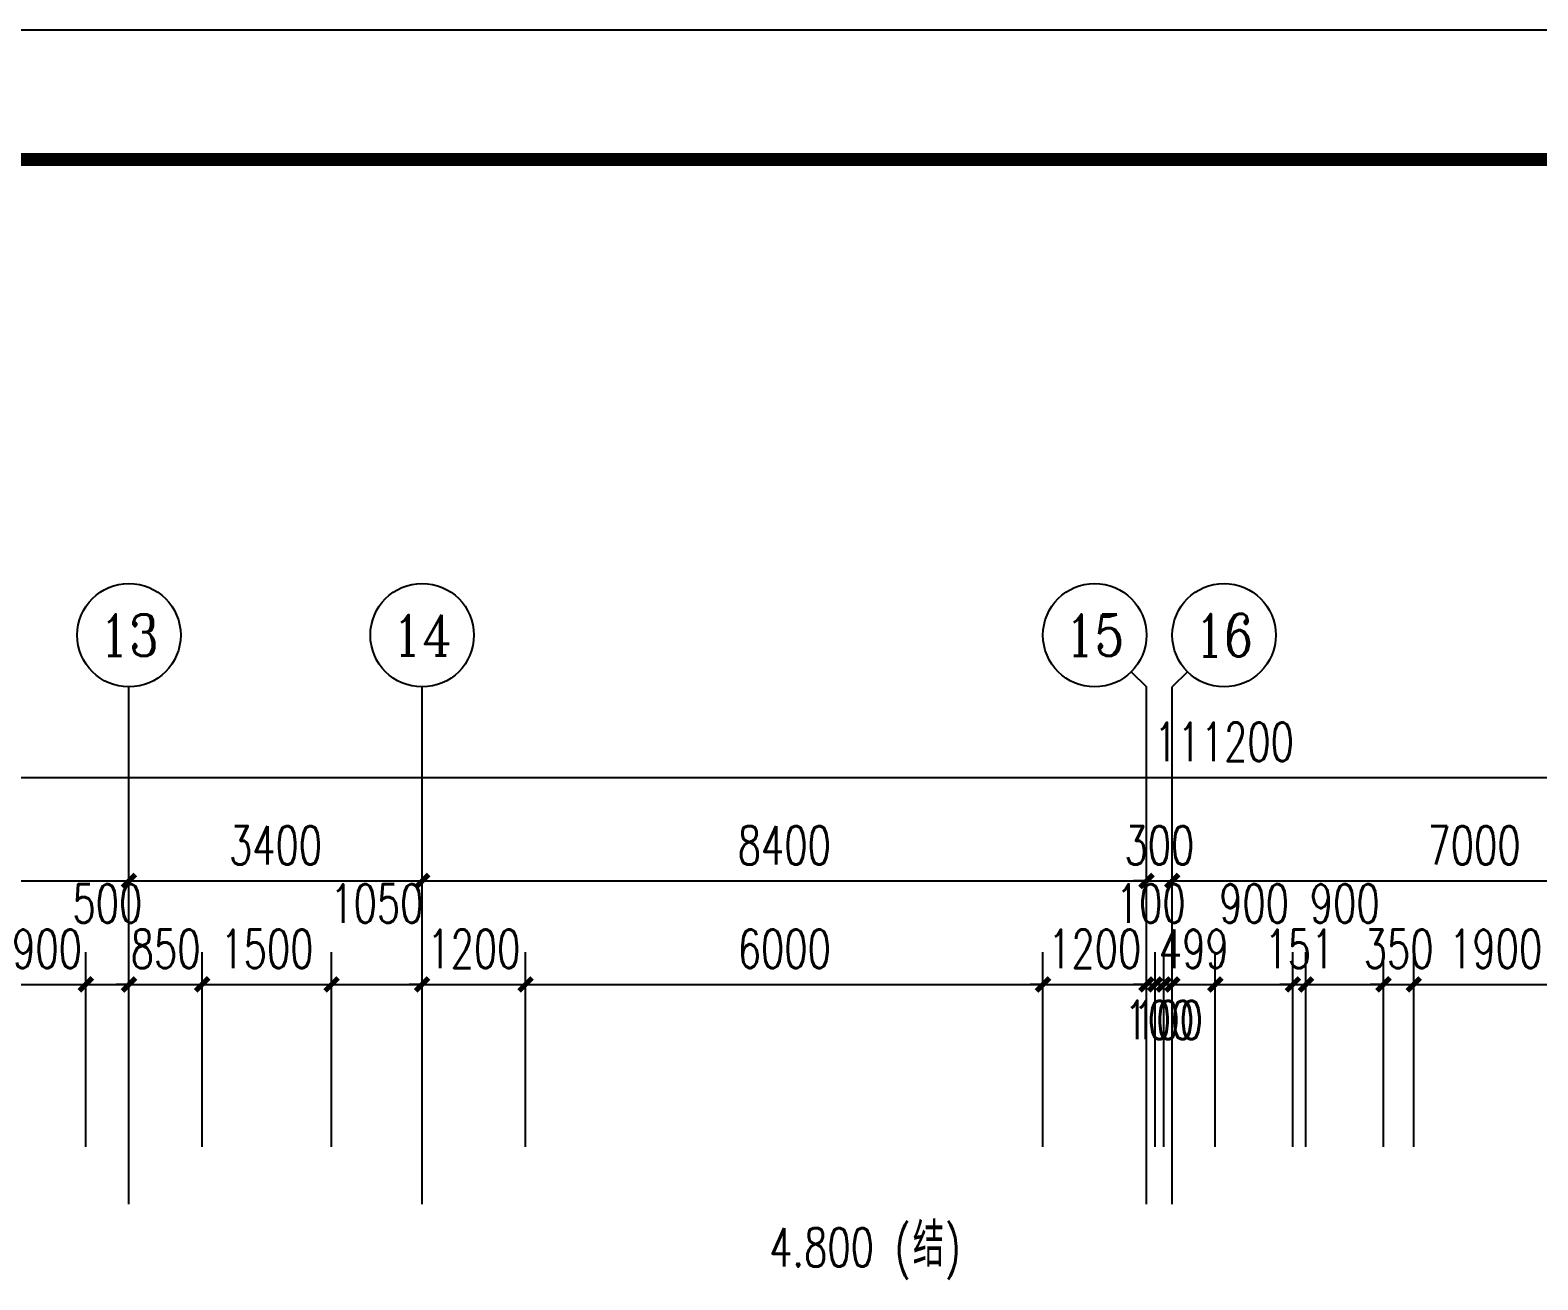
# Model space of a CAD drawing. Extents: x 1333527 to 1855755, y 1020844 to 1581249.
# Drawn here: x 1401128 to 1418613, y 1132501 to 1146994 of the extents above; entities that cross this region are included whole.
import ezdxf
from ezdxf.enums import TextEntityAlignment as Align

# ---------------------------------------------------------------- set-up
doc = ezdxf.new("R2010")
doc.units = 0
doc.header["$LTSCALE"] = 1000
doc.header["$PDSIZE"] = 5
doc.layers.add('1-建筑底图', color=8, linetype='Continuous', plot=False)
for name, color, linetype in [('AXIS_TEXT', 7, 'Continuous'), ('BTTK', 7, 'Continuous'), ('PUB_TITLE', 7, 'Continuous')]:
    doc.layers.add(name, color=color, linetype=linetype)
doc.styles.add('_TCH_AXIS', font='COMPLEX', dxfattribs={"bigfont": 'GBCBIG'})
doc.styles.add('_TCH_DIM', font='SIMPLEX', dxfattribs={"bigfont": 'GBCBIG'})
doc.styles.add('_TCH_DIM_T3', font='SIMPLEX', dxfattribs={"width": 0.705882, "bigfont": 'GBCBIG'})
doc.styles.add('COMPLEX', font='COMPLEX')
doc.styles.add('HZ(TK)', font='geniso.shx', dxfattribs={"width": 0.9, "bigfont": 'hztxt.shx'})
doc.dimstyles.new('_TCH_ARCH&&150', dxfattribs={"dimtxt": 446.25, "dimasz": 150, "dimexe": 375, "dimexo": 450, "dimgap": 189.375, "dimtad": 1, "dimdec": 0, "dimzin": 0, "dimdsep": 46, "dimtxsty": '_TCH_DIM_T3', "dimblk": 'ARCHTICK', "dimcen": 0.09, "dimclrt": 7, "dimazin": 2, "dimtfac": 1, "dimtdec": 0, "dimtix": 1, "dimtmove": 2, "dimatfit": 3, "dimfxl": 1, "dimtolj": 1, "dimtzin": 0, "dimarcsym": 0})

# ---------------------------------------------------------------- blocks, each defined once
blk = doc.blocks.new('vhtemplate_2020年新竖式图框_A0')
at = {"layer": 'PUB_TITLE', "color": 7}
blk.add_lwpolyline([(0, 0), (1189, 0), (1189, 841), (0, 841)], close=True, dxfattribs=at)
at = {"layer": 'PUB_TITLE', "const_width": 1}
blk.add_lwpolyline([(25, 10), (1179, 10), (1179, 831), (25, 831)], close=True, dxfattribs=at)
at = {"layer": 'BTTK', "color": 4, "style": 'HZ(TK)', "width": 0.9}
for tag, p in [('合作单位', (1144, 743.5)), ('建设单位', (1144, 209.5)), ('工程名称', (1144, 176.5)), ('子项名称', (1154, 160)), ('图纸名称', (1144, 141))]:
    blk.add_attdef(tag, text='', height=3.5, dxfattribs=at).set_placement(p, align=Align.MIDDLE_CENTER)
for tag, p in [('注册证书号', (1156.5, 309.01)), ('注册印章号', (1156.5, 301.01)), ('设计号', (1154, 193)), ('图别', (1137.75, 34)), ('图号', (1170.25, 34)), ('版本号', (1137.75, 26)), ('日期', (1170.25, 26))]:
    blk.add_attdef(tag, text='', height=3.5, dxfattribs=at).set_placement(p, align=Align.MIDDLE)
blk = doc.blocks.new('_AXISO')
blk.add_circle((0, 0), 0.5)
at = {"layer": 'AXIS_TEXT', "style": 'COMPLEX', "width": 1.041667}
blk.add_attdef('A', text='', height=0.56, dxfattribs=at).set_placement((-0.25, -0.28), (0.25, -0.28), align=Align.FIT)
blk = doc.blocks.new('_ArchTick')
at = {"color": 0, "linetype": 'ByBlock', "const_width": 0.4}
blk.add_lwpolyline([(-0.5, -0.5), (0.5, 0.5)], dxfattribs=at)
blk = doc.blocks.new('*D851')
at = {"layer": '1-建筑底图', "color": 0, "lineweight": -2, "transparency": 16777216}
for p, q in [((41400, 88368), (41400, 90625)), ((42300, 88368), (42300, 90625)), ((41400, 90250), (41250, 90250)), ((41400, 90250), (42300, 90250)), ((42300, 90250), (42450, 90250))]:
    blk.add_line(p, q, dxfattribs=at)
at = {"layer": 'Defpoints', "color": 0}
for p in [(42300, 90250), (41400, 87918), (42300, 87918)]:
    blk.add_point(p, dxfattribs=at)
at = {"layer": '1-建筑底图', "color": 0, "lineweight": -2, "transparency": 16777216, "xscale": 150, "yscale": 150, "zscale": 150}
blk.add_blockref('_ArchTick', (41400, 90250), dxfattribs=at)
at = {"layer": '1-建筑底图', "color": 0, "lineweight": -2, "transparency": 16777216, "xscale": 150, "yscale": 150, "zscale": 150, "rotation": 180}
blk.add_blockref('_ArchTick', (42300, 90250), dxfattribs=at)
at = {"layer": '1-建筑底图', "color": 7, "transparency": 16777216, "insert": (41850, 90663), "char_height": 446.2, "attachment_point": 5, "style": '_TCH_DIM_T3'}
blk.add_mtext('\\A1;900', dxfattribs=at)
blk = doc.blocks.new('*D852')
at = {"layer": '1-建筑底图', "color": 0, "lineweight": -2, "transparency": 16777216}
for p, q in [((42300, 88368), (42300, 90625)), ((42800, 88368), (42800, 90625)), ((42300, 90250), (42800, 90250))]:
    blk.add_line(p, q, dxfattribs=at)
at = {"layer": 'Defpoints', "color": 0}
for p in [(42800, 90250), (42300, 87918), (42800, 87918)]:
    blk.add_point(p, dxfattribs=at)
at = {"layer": '1-建筑底图', "color": 0, "lineweight": -2, "transparency": 16777216, "xscale": 150, "yscale": 150, "zscale": 150, "rotation": 180}
blk.add_blockref('_ArchTick', (42300, 90250), dxfattribs=at)
at = {"layer": '1-建筑底图', "color": 0, "lineweight": -2, "transparency": 16777216, "xscale": 150, "yscale": 150, "zscale": 150}
blk.add_blockref('_ArchTick', (42800, 90250), dxfattribs=at)
at = {"layer": '1-建筑底图', "color": 7, "transparency": 16777216, "insert": (42550, 91188), "char_height": 446.2, "attachment_point": 5, "style": '_TCH_DIM_T3'}
blk.add_mtext('\\A1;500', dxfattribs=at)
blk = doc.blocks.new('*D853')
at = {"layer": '1-建筑底图', "color": 0, "lineweight": -2, "transparency": 16777216}
for p, q in [((42800, 88368), (42800, 90625)), ((43650, 88368), (43650, 90625)), ((42800, 90250), (42650, 90250)), ((42800, 90250), (43650, 90250)), ((43650, 90250), (43800, 90250))]:
    blk.add_line(p, q, dxfattribs=at)
at = {"layer": 'Defpoints', "color": 0}
for p in [(43650, 90250), (42800, 87918), (43650, 87918)]:
    blk.add_point(p, dxfattribs=at)
at = {"layer": '1-建筑底图', "color": 0, "lineweight": -2, "transparency": 16777216, "xscale": 150, "yscale": 150, "zscale": 150}
blk.add_blockref('_ArchTick', (42800, 90250), dxfattribs=at)
at = {"layer": '1-建筑底图', "color": 0, "lineweight": -2, "transparency": 16777216, "xscale": 150, "yscale": 150, "zscale": 150, "rotation": 180}
blk.add_blockref('_ArchTick', (43650, 90250), dxfattribs=at)
at = {"layer": '1-建筑底图', "color": 7, "transparency": 16777216, "insert": (43225, 90663), "char_height": 446.2, "attachment_point": 5, "style": '_TCH_DIM_T3'}
blk.add_mtext('\\A1;850', dxfattribs=at)
blk = doc.blocks.new('*D854')
at = {"layer": '1-建筑底图', "color": 0, "lineweight": -2, "transparency": 16777216}
for p, q in [((43650, 88368), (43650, 90625)), ((45150, 88368), (45150, 90625)), ((43650, 90250), (45150, 90250))]:
    blk.add_line(p, q, dxfattribs=at)
at = {"layer": 'Defpoints', "color": 0}
for p in [(45150, 90250), (43650, 87918), (45150, 87918)]:
    blk.add_point(p, dxfattribs=at)
at = {"layer": '1-建筑底图', "color": 0, "lineweight": -2, "transparency": 16777216, "xscale": 150, "yscale": 150, "zscale": 150, "rotation": 180}
blk.add_blockref('_ArchTick', (43650, 90250), dxfattribs=at)
at = {"layer": '1-建筑底图', "color": 0, "lineweight": -2, "transparency": 16777216, "xscale": 150, "yscale": 150, "zscale": 150}
blk.add_blockref('_ArchTick', (45150, 90250), dxfattribs=at)
at = {"layer": '1-建筑底图', "color": 7, "transparency": 16777216, "insert": (44400, 90663), "char_height": 446.2, "attachment_point": 5, "style": '_TCH_DIM_T3'}
blk.add_mtext('\\A1;1500', dxfattribs=at)
blk = doc.blocks.new('*D855')
at = {"layer": '1-建筑底图', "color": 0, "lineweight": -2, "transparency": 16777216}
for p, q in [((45150, 88368), (45150, 90625)), ((46200, 88368), (46200, 90625)), ((45150, 90250), (46200, 90250))]:
    blk.add_line(p, q, dxfattribs=at)
at = {"layer": 'Defpoints', "color": 0}
for p in [(46200, 90250), (45150, 87918), (46200, 87918)]:
    blk.add_point(p, dxfattribs=at)
at = {"layer": '1-建筑底图', "color": 0, "lineweight": -2, "transparency": 16777216, "xscale": 150, "yscale": 150, "zscale": 150, "rotation": 180}
blk.add_blockref('_ArchTick', (45150, 90250), dxfattribs=at)
at = {"layer": '1-建筑底图', "color": 0, "lineweight": -2, "transparency": 16777216, "xscale": 150, "yscale": 150, "zscale": 150}
blk.add_blockref('_ArchTick', (46200, 90250), dxfattribs=at)
at = {"layer": '1-建筑底图', "color": 7, "transparency": 16777216, "insert": (45675, 91188), "char_height": 446.2, "attachment_point": 5, "style": '_TCH_DIM_T3'}
blk.add_mtext('\\A1;1050', dxfattribs=at)
blk = doc.blocks.new('*D856')
at = {"layer": '1-建筑底图', "color": 0, "lineweight": -2, "transparency": 16777216}
for p, q in [((46200, 88368), (46200, 90625)), ((47400, 88368), (47400, 90625)), ((46200, 90250), (46050, 90250)), ((46200, 90250), (47400, 90250)), ((47400, 90250), (47550, 90250))]:
    blk.add_line(p, q, dxfattribs=at)
at = {"layer": 'Defpoints', "color": 0}
for p in [(47400, 90250), (46200, 87918), (47400, 87918)]:
    blk.add_point(p, dxfattribs=at)
at = {"layer": '1-建筑底图', "color": 0, "lineweight": -2, "transparency": 16777216, "xscale": 150, "yscale": 150, "zscale": 150}
blk.add_blockref('_ArchTick', (46200, 90250), dxfattribs=at)
at = {"layer": '1-建筑底图', "color": 0, "lineweight": -2, "transparency": 16777216, "xscale": 150, "yscale": 150, "zscale": 150, "rotation": 180}
blk.add_blockref('_ArchTick', (47400, 90250), dxfattribs=at)
at = {"layer": '1-建筑底图', "color": 7, "transparency": 16777216, "insert": (46800, 90663), "char_height": 446.2, "attachment_point": 5, "style": '_TCH_DIM_T3'}
blk.add_mtext('\\A1;1200', dxfattribs=at)
blk = doc.blocks.new('*D857')
at = {"layer": '1-建筑底图', "color": 0, "lineweight": -2, "transparency": 16777216}
for p, q in [((47400, 88368), (47400, 90625)), ((53400, 88368), (53400, 90625)), ((47400, 90250), (53400, 90250))]:
    blk.add_line(p, q, dxfattribs=at)
at = {"layer": 'Defpoints', "color": 0}
for p in [(53400, 90250), (47400, 87918), (53400, 87918)]:
    blk.add_point(p, dxfattribs=at)
at = {"layer": '1-建筑底图', "color": 0, "lineweight": -2, "transparency": 16777216, "xscale": 150, "yscale": 150, "zscale": 150, "rotation": 180}
blk.add_blockref('_ArchTick', (47400, 90250), dxfattribs=at)
at = {"layer": '1-建筑底图', "color": 0, "lineweight": -2, "transparency": 16777216, "xscale": 150, "yscale": 150, "zscale": 150}
blk.add_blockref('_ArchTick', (53400, 90250), dxfattribs=at)
at = {"layer": '1-建筑底图', "color": 7, "transparency": 16777216, "insert": (50400, 90663), "char_height": 446.2, "attachment_point": 5, "style": '_TCH_DIM_T3'}
blk.add_mtext('\\A1;6000', dxfattribs=at)
blk = doc.blocks.new('*D858')
at = {"layer": '1-建筑底图', "color": 0, "lineweight": -2, "transparency": 16777216}
for p, q in [((53400, 88368), (53400, 90625)), ((54600, 88368), (54600, 90625)), ((53400, 90250), (53250, 90250)), ((53400, 90250), (54600, 90250)), ((54600, 90250), (54750, 90250))]:
    blk.add_line(p, q, dxfattribs=at)
at = {"layer": 'Defpoints', "color": 0}
for p in [(54600, 90250), (53400, 87918), (54600, 87918)]:
    blk.add_point(p, dxfattribs=at)
at = {"layer": '1-建筑底图', "color": 0, "lineweight": -2, "transparency": 16777216, "xscale": 150, "yscale": 150, "zscale": 150}
blk.add_blockref('_ArchTick', (53400, 90250), dxfattribs=at)
at = {"layer": '1-建筑底图', "color": 0, "lineweight": -2, "transparency": 16777216, "xscale": 150, "yscale": 150, "zscale": 150, "rotation": 180}
blk.add_blockref('_ArchTick', (54600, 90250), dxfattribs=at)
at = {"layer": '1-建筑底图', "color": 7, "transparency": 16777216, "insert": (54000, 90663), "char_height": 446.2, "attachment_point": 5, "style": '_TCH_DIM_T3'}
blk.add_mtext('\\A1;1200', dxfattribs=at)
blk = doc.blocks.new('*D859')
at = {"layer": '1-建筑底图', "color": 0, "lineweight": -2, "transparency": 16777216}
for p, q in [((54600, 88368), (54600, 90625)), ((54700, 88368), (54700, 90625)), ((54600, 90250), (54450, 90250)), ((54600, 90250), (54700, 90250)), ((54700, 90250), (54850, 90250))]:
    blk.add_line(p, q, dxfattribs=at)
at = {"layer": 'Defpoints', "color": 0}
for p in [(54700, 90250), (54600, 87918), (54700, 87918)]:
    blk.add_point(p, dxfattribs=at)
at = {"layer": '1-建筑底图', "color": 0, "lineweight": -2, "transparency": 16777216, "xscale": 150, "yscale": 150, "zscale": 150}
blk.add_blockref('_ArchTick', (54600, 90250), dxfattribs=at)
at = {"layer": '1-建筑底图', "color": 0, "lineweight": -2, "transparency": 16777216, "xscale": 150, "yscale": 150, "zscale": 150, "rotation": 180}
blk.add_blockref('_ArchTick', (54700, 90250), dxfattribs=at)
at = {"layer": '1-建筑底图', "color": 7, "transparency": 16777216, "insert": (54650, 91188), "char_height": 446.2, "attachment_point": 5, "style": '_TCH_DIM_T3'}
blk.add_mtext('\\A1;100', dxfattribs=at)
blk = doc.blocks.new('*D860')
at = {"layer": '1-建筑底图', "color": 0, "lineweight": -2, "transparency": 16777216}
for p, q in [((54700, 88368), (54700, 90625)), ((54800, 88368), (54800, 90625)), ((54700, 90250), (54550, 90250)), ((54700, 90250), (54800, 90250)), ((54800, 90250), (54950, 90250))]:
    blk.add_line(p, q, dxfattribs=at)
at = {"layer": 'Defpoints', "color": 0}
for p in [(54800, 90250), (54700, 87918), (54800, 87918)]:
    blk.add_point(p, dxfattribs=at)
at = {"layer": '1-建筑底图', "color": 0, "lineweight": -2, "transparency": 16777216, "xscale": 150, "yscale": 150, "zscale": 150}
blk.add_blockref('_ArchTick', (54700, 90250), dxfattribs=at)
at = {"layer": '1-建筑底图', "color": 0, "lineweight": -2, "transparency": 16777216, "xscale": 150, "yscale": 150, "zscale": 150, "rotation": 180}
blk.add_blockref('_ArchTick', (54800, 90250), dxfattribs=at)
at = {"layer": '1-建筑底图', "color": 7, "transparency": 16777216, "insert": (54750, 89838), "char_height": 446.2, "attachment_point": 5, "style": '_TCH_DIM_T3'}
blk.add_mtext('\\A1;100', dxfattribs=at)
blk = doc.blocks.new('*D861')
at = {"layer": '1-建筑底图', "color": 0, "lineweight": -2, "transparency": 16777216}
for p, q in [((54800, 88368), (54800, 90625)), ((54900, 88368), (54900, 90625)), ((54800, 90250), (54650, 90250)), ((54800, 90250), (54900, 90250)), ((54900, 90250), (55050, 90250))]:
    blk.add_line(p, q, dxfattribs=at)
at = {"layer": 'Defpoints', "color": 0}
for p in [(54900, 90250), (54800, 87918), (54900, 87918)]:
    blk.add_point(p, dxfattribs=at)
at = {"layer": '1-建筑底图', "color": 0, "lineweight": -2, "transparency": 16777216, "xscale": 150, "yscale": 150, "zscale": 150}
blk.add_blockref('_ArchTick', (54800, 90250), dxfattribs=at)
at = {"layer": '1-建筑底图', "color": 0, "lineweight": -2, "transparency": 16777216, "xscale": 150, "yscale": 150, "zscale": 150, "rotation": 180}
blk.add_blockref('_ArchTick', (54900, 90250), dxfattribs=at)
at = {"layer": '1-建筑底图', "color": 7, "transparency": 16777216, "insert": (54850, 89838), "char_height": 446.2, "attachment_point": 5, "style": '_TCH_DIM_T3'}
blk.add_mtext('\\A1;100', dxfattribs=at)
blk = doc.blocks.new('*D862')
at = {"layer": '1-建筑底图', "color": 0, "lineweight": -2, "transparency": 16777216}
for p, q in [((54900, 88368), (54900, 90625)), ((55399, 88368), (55399, 90625)), ((54900, 90250), (54750, 90250)), ((54900, 90250), (55399, 90250)), ((55399, 90250), (55549, 90250))]:
    blk.add_line(p, q, dxfattribs=at)
at = {"layer": 'Defpoints', "color": 0}
for p in [(55399, 90250), (54900, 87918), (55399, 87918)]:
    blk.add_point(p, dxfattribs=at)
at = {"layer": '1-建筑底图', "color": 0, "lineweight": -2, "transparency": 16777216, "xscale": 150, "yscale": 150, "zscale": 150}
blk.add_blockref('_ArchTick', (54900, 90250), dxfattribs=at)
at = {"layer": '1-建筑底图', "color": 0, "lineweight": -2, "transparency": 16777216, "xscale": 150, "yscale": 150, "zscale": 150, "rotation": 180}
blk.add_blockref('_ArchTick', (55399, 90250), dxfattribs=at)
at = {"layer": '1-建筑底图', "color": 7, "transparency": 16777216, "insert": (55150, 90663), "char_height": 446.2, "attachment_point": 5, "style": '_TCH_DIM_T3'}
blk.add_mtext('\\A1;499', dxfattribs=at)
blk = doc.blocks.new('*D863')
at = {"layer": '1-建筑底图', "color": 0, "lineweight": -2, "transparency": 16777216}
for p, q in [((55399, 88368), (55399, 90625)), ((56299, 88368), (56299, 90625)), ((55399, 90250), (56299, 90250))]:
    blk.add_line(p, q, dxfattribs=at)
at = {"layer": 'Defpoints', "color": 0}
for p in [(56299, 90250), (55399, 87918), (56299, 87918)]:
    blk.add_point(p, dxfattribs=at)
at = {"layer": '1-建筑底图', "color": 0, "lineweight": -2, "transparency": 16777216, "xscale": 150, "yscale": 150, "zscale": 150, "rotation": 180}
blk.add_blockref('_ArchTick', (55399, 90250), dxfattribs=at)
at = {"layer": '1-建筑底图', "color": 0, "lineweight": -2, "transparency": 16777216, "xscale": 150, "yscale": 150, "zscale": 150}
blk.add_blockref('_ArchTick', (56299, 90250), dxfattribs=at)
at = {"layer": '1-建筑底图', "color": 7, "transparency": 16777216, "insert": (55849, 91188), "char_height": 446.2, "attachment_point": 5, "style": '_TCH_DIM_T3'}
blk.add_mtext('\\A1;900', dxfattribs=at)
blk = doc.blocks.new('*D864')
at = {"layer": '1-建筑底图', "color": 0, "lineweight": -2, "transparency": 16777216}
for p, q in [((56299, 88368), (56299, 90625)), ((56450, 88368), (56450, 90625)), ((56299, 90250), (56149, 90250)), ((56299, 90250), (56450, 90250)), ((56450, 90250), (56600, 90250))]:
    blk.add_line(p, q, dxfattribs=at)
at = {"layer": 'Defpoints', "color": 0}
for p in [(56450, 90250), (56299, 87918), (56450, 87918)]:
    blk.add_point(p, dxfattribs=at)
at = {"layer": '1-建筑底图', "color": 0, "lineweight": -2, "transparency": 16777216, "xscale": 150, "yscale": 150, "zscale": 150}
blk.add_blockref('_ArchTick', (56299, 90250), dxfattribs=at)
at = {"layer": '1-建筑底图', "color": 0, "lineweight": -2, "transparency": 16777216, "xscale": 150, "yscale": 150, "zscale": 150, "rotation": 180}
blk.add_blockref('_ArchTick', (56450, 90250), dxfattribs=at)
at = {"layer": '1-建筑底图', "color": 7, "transparency": 16777216, "insert": (56375, 90663), "char_height": 446.2, "attachment_point": 5, "style": '_TCH_DIM_T3'}
blk.add_mtext('\\A1;151', dxfattribs=at)
blk = doc.blocks.new('*D865')
at = {"layer": '1-建筑底图', "color": 0, "lineweight": -2, "transparency": 16777216}
for p, q in [((56450, 88368), (56450, 90625)), ((57350, 88368), (57350, 90625)), ((56450, 90250), (57350, 90250))]:
    blk.add_line(p, q, dxfattribs=at)
at = {"layer": 'Defpoints', "color": 0}
for p in [(57350, 90250), (56450, 87918), (57350, 87918)]:
    blk.add_point(p, dxfattribs=at)
at = {"layer": '1-建筑底图', "color": 0, "lineweight": -2, "transparency": 16777216, "xscale": 150, "yscale": 150, "zscale": 150, "rotation": 180}
blk.add_blockref('_ArchTick', (56450, 90250), dxfattribs=at)
at = {"layer": '1-建筑底图', "color": 0, "lineweight": -2, "transparency": 16777216, "xscale": 150, "yscale": 150, "zscale": 150}
blk.add_blockref('_ArchTick', (57350, 90250), dxfattribs=at)
at = {"layer": '1-建筑底图', "color": 7, "transparency": 16777216, "insert": (56900, 91188), "char_height": 446.2, "attachment_point": 5, "style": '_TCH_DIM_T3'}
blk.add_mtext('\\A1;900', dxfattribs=at)
blk = doc.blocks.new('*D866')
at = {"layer": '1-建筑底图', "color": 0, "lineweight": -2, "transparency": 16777216}
for p, q in [((57350, 88368), (57350, 90625)), ((57700, 88368), (57700, 90625)), ((57350, 90250), (57200, 90250)), ((57350, 90250), (57700, 90250)), ((57700, 90250), (57850, 90250))]:
    blk.add_line(p, q, dxfattribs=at)
at = {"layer": 'Defpoints', "color": 0}
for p in [(57700, 90250), (57350, 87918), (57700, 87918)]:
    blk.add_point(p, dxfattribs=at)
at = {"layer": '1-建筑底图', "color": 0, "lineweight": -2, "transparency": 16777216, "xscale": 150, "yscale": 150, "zscale": 150}
blk.add_blockref('_ArchTick', (57350, 90250), dxfattribs=at)
at = {"layer": '1-建筑底图', "color": 0, "lineweight": -2, "transparency": 16777216, "xscale": 150, "yscale": 150, "zscale": 150, "rotation": 180}
blk.add_blockref('_ArchTick', (57700, 90250), dxfattribs=at)
at = {"layer": '1-建筑底图', "color": 7, "transparency": 16777216, "insert": (57525, 90663), "char_height": 446.2, "attachment_point": 5, "style": '_TCH_DIM_T3'}
blk.add_mtext('\\A1;350', dxfattribs=at)
blk = doc.blocks.new('*D867')
at = {"layer": '1-建筑底图', "color": 0, "lineweight": -2, "transparency": 16777216}
for p, q in [((57700, 88368), (57700, 90625)), ((59600, 88368), (59600, 90625)), ((57700, 90250), (59600, 90250))]:
    blk.add_line(p, q, dxfattribs=at)
at = {"layer": 'Defpoints', "color": 0}
for p in [(59600, 90250), (57700, 87918), (59600, 87918)]:
    blk.add_point(p, dxfattribs=at)
at = {"layer": '1-建筑底图', "color": 0, "lineweight": -2, "transparency": 16777216, "xscale": 150, "yscale": 150, "zscale": 150, "rotation": 180}
blk.add_blockref('_ArchTick', (57700, 90250), dxfattribs=at)
at = {"layer": '1-建筑底图', "color": 0, "lineweight": -2, "transparency": 16777216, "xscale": 150, "yscale": 150, "zscale": 150}
blk.add_blockref('_ArchTick', (59600, 90250), dxfattribs=at)
at = {"layer": '1-建筑底图', "color": 7, "transparency": 16777216, "insert": (58650, 90663), "char_height": 446.2, "attachment_point": 5, "style": '_TCH_DIM_T3'}
blk.add_mtext('\\A1;1900', dxfattribs=at)
blk = doc.blocks.new('*D573')
at = {"layer": '1-建筑底图', "color": 0, "lineweight": -2, "transparency": 16777216}
for p, q in [((-100, 88150), (-100, 93025)), ((111100, 88150), (111100, 93025)), ((-100, 92650), (111100, 92650))]:
    blk.add_line(p, q, dxfattribs=at)
at = {"layer": 'Defpoints', "color": 0}
for p in [(111100, 92650), (-100, 87700), (111100, 87700)]:
    blk.add_point(p, dxfattribs=at)
at = {"layer": '1-建筑底图', "color": 0, "lineweight": -2, "transparency": 16777216, "xscale": 150, "yscale": 150, "zscale": 150, "rotation": 180}
blk.add_blockref('_ArchTick', (-100, 92650), dxfattribs=at)
at = {"layer": '1-建筑底图', "color": 0, "lineweight": -2, "transparency": 16777216, "xscale": 150, "yscale": 150, "zscale": 150}
blk.add_blockref('_ArchTick', (111100, 92650), dxfattribs=at)
at = {"layer": '1-建筑底图', "color": 7, "transparency": 16777216, "insert": (55500, 93063), "char_height": 446.2, "attachment_point": 5, "style": '_TCH_DIM_T3'}
blk.add_mtext('\\A1;111200', dxfattribs=at)
blk = doc.blocks.new('*D646')
at = {"layer": '1-建筑底图', "color": 0, "lineweight": -2, "transparency": 16777216}
for p, q in [((35800, 88150), (35800, 91825)), ((42800, 88150), (42800, 91825)), ((35800, 91450), (42800, 91450))]:
    blk.add_line(p, q, dxfattribs=at)
at = {"layer": 'Defpoints', "color": 0}
for p in [(42800, 91450), (35800, 87700), (42800, 87700)]:
    blk.add_point(p, dxfattribs=at)
at = {"layer": '1-建筑底图', "color": 0, "lineweight": -2, "transparency": 16777216, "xscale": 150, "yscale": 150, "zscale": 150, "rotation": 180}
blk.add_blockref('_ArchTick', (35800, 91450), dxfattribs=at)
at = {"layer": '1-建筑底图', "color": 0, "lineweight": -2, "transparency": 16777216, "xscale": 150, "yscale": 150, "zscale": 150}
blk.add_blockref('_ArchTick', (42800, 91450), dxfattribs=at)
at = {"layer": '1-建筑底图', "color": 7, "transparency": 16777216, "insert": (39300, 91863), "char_height": 446.2, "attachment_point": 5, "style": '_TCH_DIM_T3'}
blk.add_mtext('\\A1;7000', dxfattribs=at)
blk = doc.blocks.new('*D647')
at = {"layer": '1-建筑底图', "color": 0, "lineweight": -2, "transparency": 16777216}
for p, q in [((42800, 88150), (42800, 91825)), ((46200, 88150), (46200, 91825)), ((42800, 91450), (46200, 91450))]:
    blk.add_line(p, q, dxfattribs=at)
at = {"layer": 'Defpoints', "color": 0}
for p in [(46200, 91450), (42800, 87700), (46200, 87700)]:
    blk.add_point(p, dxfattribs=at)
at = {"layer": '1-建筑底图', "color": 0, "lineweight": -2, "transparency": 16777216, "xscale": 150, "yscale": 150, "zscale": 150, "rotation": 180}
blk.add_blockref('_ArchTick', (42800, 91450), dxfattribs=at)
at = {"layer": '1-建筑底图', "color": 0, "lineweight": -2, "transparency": 16777216, "xscale": 150, "yscale": 150, "zscale": 150}
blk.add_blockref('_ArchTick', (46200, 91450), dxfattribs=at)
at = {"layer": '1-建筑底图', "color": 7, "transparency": 16777216, "insert": (44500, 91863), "char_height": 446.2, "attachment_point": 5, "style": '_TCH_DIM_T3'}
blk.add_mtext('\\A1;3400', dxfattribs=at)
blk = doc.blocks.new('*D648')
at = {"layer": '1-建筑底图', "color": 0, "lineweight": -2, "transparency": 16777216}
for p, q in [((46200, 88150), (46200, 91825)), ((54600, 88150), (54600, 91825)), ((46200, 91450), (54600, 91450))]:
    blk.add_line(p, q, dxfattribs=at)
at = {"layer": 'Defpoints', "color": 0}
for p in [(54600, 91450), (46200, 87700), (54600, 87700)]:
    blk.add_point(p, dxfattribs=at)
at = {"layer": '1-建筑底图', "color": 0, "lineweight": -2, "transparency": 16777216, "xscale": 150, "yscale": 150, "zscale": 150, "rotation": 180}
blk.add_blockref('_ArchTick', (46200, 91450), dxfattribs=at)
at = {"layer": '1-建筑底图', "color": 0, "lineweight": -2, "transparency": 16777216, "xscale": 150, "yscale": 150, "zscale": 150}
blk.add_blockref('_ArchTick', (54600, 91450), dxfattribs=at)
at = {"layer": '1-建筑底图', "color": 7, "transparency": 16777216, "insert": (50400, 91863), "char_height": 446.2, "attachment_point": 5, "style": '_TCH_DIM_T3'}
blk.add_mtext('\\A1;8400', dxfattribs=at)
blk = doc.blocks.new('*D649')
at = {"layer": '1-建筑底图', "color": 0, "lineweight": -2, "transparency": 16777216}
for p, q in [((54600, 88150), (54600, 91825)), ((54900, 88150), (54900, 91825)), ((54600, 91450), (54450, 91450)), ((54600, 91450), (54900, 91450)), ((54900, 91450), (55050, 91450))]:
    blk.add_line(p, q, dxfattribs=at)
at = {"layer": 'Defpoints', "color": 0}
for p in [(54900, 91450), (54600, 87700), (54900, 87700)]:
    blk.add_point(p, dxfattribs=at)
at = {"layer": '1-建筑底图', "color": 0, "lineweight": -2, "transparency": 16777216, "xscale": 150, "yscale": 150, "zscale": 150}
blk.add_blockref('_ArchTick', (54600, 91450), dxfattribs=at)
at = {"layer": '1-建筑底图', "color": 0, "lineweight": -2, "transparency": 16777216, "xscale": 150, "yscale": 150, "zscale": 150, "rotation": 180}
blk.add_blockref('_ArchTick', (54900, 91450), dxfattribs=at)
at = {"layer": '1-建筑底图', "color": 7, "transparency": 16777216, "insert": (54750, 91863), "char_height": 446.2, "attachment_point": 5, "style": '_TCH_DIM_T3'}
blk.add_mtext('\\A1;300', dxfattribs=at)
blk = doc.blocks.new('*D650')
at = {"layer": '1-建筑底图', "color": 0, "lineweight": -2, "transparency": 16777216}
for p, q in [((54900, 88150), (54900, 91825)), ((61900, 88150), (61900, 91825)), ((54900, 91450), (61900, 91450))]:
    blk.add_line(p, q, dxfattribs=at)
at = {"layer": 'Defpoints', "color": 0}
for p in [(61900, 91450), (54900, 87700), (61900, 87700)]:
    blk.add_point(p, dxfattribs=at)
at = {"layer": '1-建筑底图', "color": 0, "lineweight": -2, "transparency": 16777216, "xscale": 150, "yscale": 150, "zscale": 150, "rotation": 180}
blk.add_blockref('_ArchTick', (54900, 91450), dxfattribs=at)
at = {"layer": '1-建筑底图', "color": 0, "lineweight": -2, "transparency": 16777216, "xscale": 150, "yscale": 150, "zscale": 150}
blk.add_blockref('_ArchTick', (61900, 91450), dxfattribs=at)
at = {"layer": '1-建筑底图', "color": 7, "transparency": 16777216, "insert": (58400, 91863), "char_height": 446.2, "attachment_point": 5, "style": '_TCH_DIM_T3'}
blk.add_mtext('\\A1;7000', dxfattribs=at)
blk = doc.blocks.new('1-二层建筑底图')
at = {"layer": '1-建筑底图', "color": 8}
for p, q in [((54424.3, 93875.7), (54600, 93700)), ((55075.7, 93875.7), (54900, 93700)), ((42800, 87700), (42800, 93700)), ((46200, 87700), (46200, 93700)), ((54600, 87700), (54600, 93700)), ((54900, 87700), (54900, 93700))]:
    blk.add_line(p, q, dxfattribs=at)
ref = blk.add_blockref('_AXISO', (42800, 94300), dxfattribs=dict(at, xscale=1200, yscale=1200, zscale=1200))
ref.add_attrib('A', '13', dxfattribs={"layer": 'AXIS_TEXT', "height": 481.71, "style": '_TCH_AXIS', "width": 1.034483}).set_placement((42455.9, 94059.1), (43144.1, 94059.1), align=Align.FIT)
ref = blk.add_blockref('_AXISO', (46200, 94300), dxfattribs=dict(at, xscale=1200, yscale=1200, zscale=1200))
ref.add_attrib('A', '14', dxfattribs={"layer": 'AXIS_TEXT', "height": 471.11, "style": '_TCH_AXIS'}).set_placement((45852.3, 94064.4), (46547.7, 94064.4), align=Align.FIT)
ref = blk.add_blockref('_AXISO', (54000, 94300), dxfattribs=dict(at, xscale=1200, yscale=1200, zscale=1200))
ref.add_attrib('A', '15', dxfattribs={"layer": 'AXIS_TEXT', "height": 481.71, "style": '_TCH_AXIS', "width": 1.034483}).set_placement((53655.9, 94059.1), (54344.1, 94059.1), align=Align.FIT)
ref = blk.add_blockref('_AXISO', (55500, 94300), dxfattribs=dict(at, xscale=1200, yscale=1200, zscale=1200))
ref.add_attrib('A', '16', dxfattribs={"layer": 'AXIS_TEXT', "height": 492.67, "style": '_TCH_AXIS'}).set_placement((55159.8, 94053.7), (55840.2, 94053.7), align=Align.FIT)
at = {"layer": '1-建筑底图', "color": 8, "style": '_TCH_DIM', "width": 0.705882}
for s, height, p in [('(', 446.2, (51680.1, 86977.3)), (')', 446.2, (52258.7, 86977.3)), ('4.800', 446.25, (50225.1, 86977.3))]:
    blk.add_text(s, height=height, dxfattribs=at).set_placement(p)
at = {"layer": '1-建筑底图', "color": 8, "style": '_TCH_DIM'}
blk.add_text('结', height=506.4, dxfattribs=at).set_placement((51890.1, 86977.3))
at = {"layer": '1-建筑底图', "color": 8}
for p1, p2, distance, picture, middle in [((-100, 87700), (111100, 87700), 4950, '*D573', (55500, 93062.5)), ((35800, 87700), (42800, 87700), 3750, '*D646', (39300, 91862.5)), ((42800, 87700), (46200, 87700), 3750, '*D647', (44500, 91862.5)), ((46200, 87700), (54600, 87700), 3750, '*D648', (50400, 91862.5)), ((54600, 87700), (54900, 87700), 3750, '*D649', (54750, 91862.5)), ((54900, 87700), (61900, 87700), 3750, '*D650', (58400, 91862.5)), ((41400, 87918.1), (42300, 87918.1), 2331.9, '*D851', (41850, 90662.5)), ((42800, 87918.1), (43650, 87918.1), 2331.9, '*D853', (43225, 90662.5)), ((43650, 87918.1), (45150, 87918.1), 2331.9, '*D854', (44400, 90662.5)), ((46200, 87918.1), (47400, 87918.1), 2331.9, '*D856', (46800, 90662.5)), ((47400, 87918.1), (53400, 87918.1), 2331.9, '*D857', (50400, 90662.5)), ((53400, 87918.1), (54600, 87918.1), 2331.9, '*D858', (54000, 90662.5)), ((54900, 87918.1), (55399.4, 87918.1), 2331.9, '*D862', (55149.7, 90662.5)), ((56299.4, 87918.1), (56450, 87918.1), 2331.9, '*D864', (56374.7, 90662.5)), ((57350, 87918.1), (57700, 87918.1), 2331.9, '*D866', (57525, 90662.5)), ((57700, 87918.1), (59600, 87918.1), 2331.9, '*D867', (58650, 90662.5))]:
    dim = blk.add_aligned_dim(p1=p1, p2=p2, distance=distance, dimstyle='_TCH_ARCH&&150', dxfattribs=at)
    dim.commit()
    dim.dimension.update_dxf_attribs({"geometry": picture, "text_midpoint": middle})
for base, p1, p2, picture, middle in [((42800, 90250), (42300, 87918.1), (42800, 87918.1), '*D852', (42550, 91187.5)), ((46200, 90250), (45150, 87918.1), (46200, 87918.1), '*D855', (45675, 91187.5)), ((54700, 90250), (54600, 87918.1), (54700, 87918.1), '*D859', (54650, 91187.5)), ((56299.4, 90250), (55399.4, 87918.1), (56299.4, 87918.1), '*D863', (55849.4, 91187.5)), ((57350, 90250), (56450, 87918.1), (57350, 87918.1), '*D865', (56900, 91187.5)), ((54800, 90250), (54700, 87918.1), (54800, 87918.1), '*D860', (54750, 89837.5)), ((54900, 90250), (54800, 87918.1), (54900, 87918.1), '*D861', (54850, 89837.5))]:
    dim = blk.add_linear_dim(base=base, p1=p1, p2=p2, angle=0, dimstyle='_TCH_ARCH&&150', dxfattribs=at)
    dim.commit()
    dim.dimension.update_dxf_attribs({"geometry": picture, "text_midpoint": middle, "dimtype": 161})

msp = doc.modelspace()

# ---------------------------------------------------------------- linework, layer by layer
at = {"layer": 'PUB_TITLE'}
msp.add_lwpolyline([(1333527, 1020844), (1511877, 1020844), (1511877, 1146994), (1333527, 1146994)], close=True, dxfattribs=at)
at = {"layer": 'PUB_TITLE', "const_width": 150}
msp.add_lwpolyline([(1337277, 1022344), (1510377, 1022344), (1510377, 1145494), (1337277, 1145494)], close=True, dxfattribs=at)

# ---------------------------------------------------------------- block references
at = {"xscale": 150, "yscale": 150, "zscale": 150}
msp.add_blockref('vhtemplate_2020年新竖式图框_A0', (1333527, 1020844), dxfattribs=at)
at = {"layer": '1-建筑底图'}
msp.add_blockref('1-二层建筑底图', (1359474, 1045677), dxfattribs=at)

doc.saveas('drawing.dxf')
